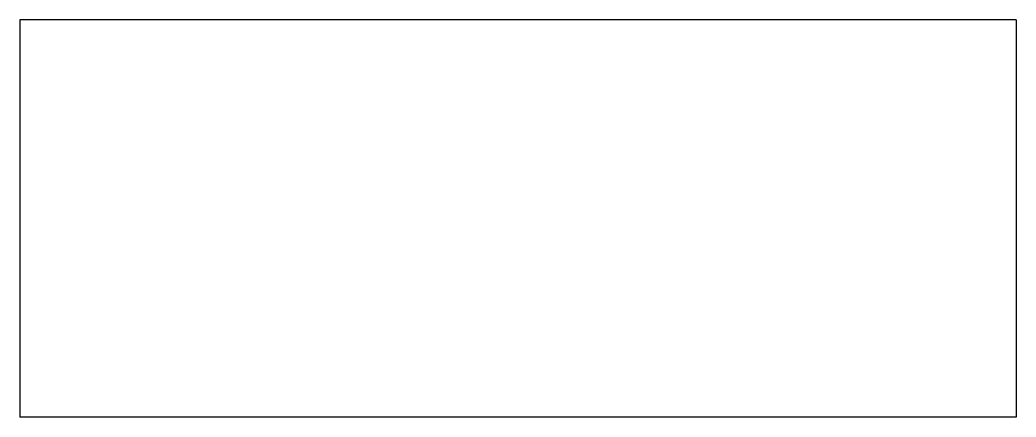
# Model space of a CAD drawing. Header units: millimetres. Extents: x -482 to -60, y -183 to -15.
import ezdxf

# ---------------------------------------------------------------- set-up
doc = ezdxf.new("R2010")
doc.units = ezdxf.units.MM
doc.layers.add('Shape2DView', color=7, linetype='CONTINUOUS')

msp = doc.modelspace()

# ---------------------------------------------------------------- linework, layer by layer
at = {"layer": 'Shape2DView'}
for p, q in [((-482, -15), (-482, -183)), ((-60, -15), (-482, -15)), ((-60, -15), (-60, -183)), ((-60, -183), (-482, -183))]:
    msp.add_line(p, q, dxfattribs=at)

doc.saveas('drawing.dxf')
